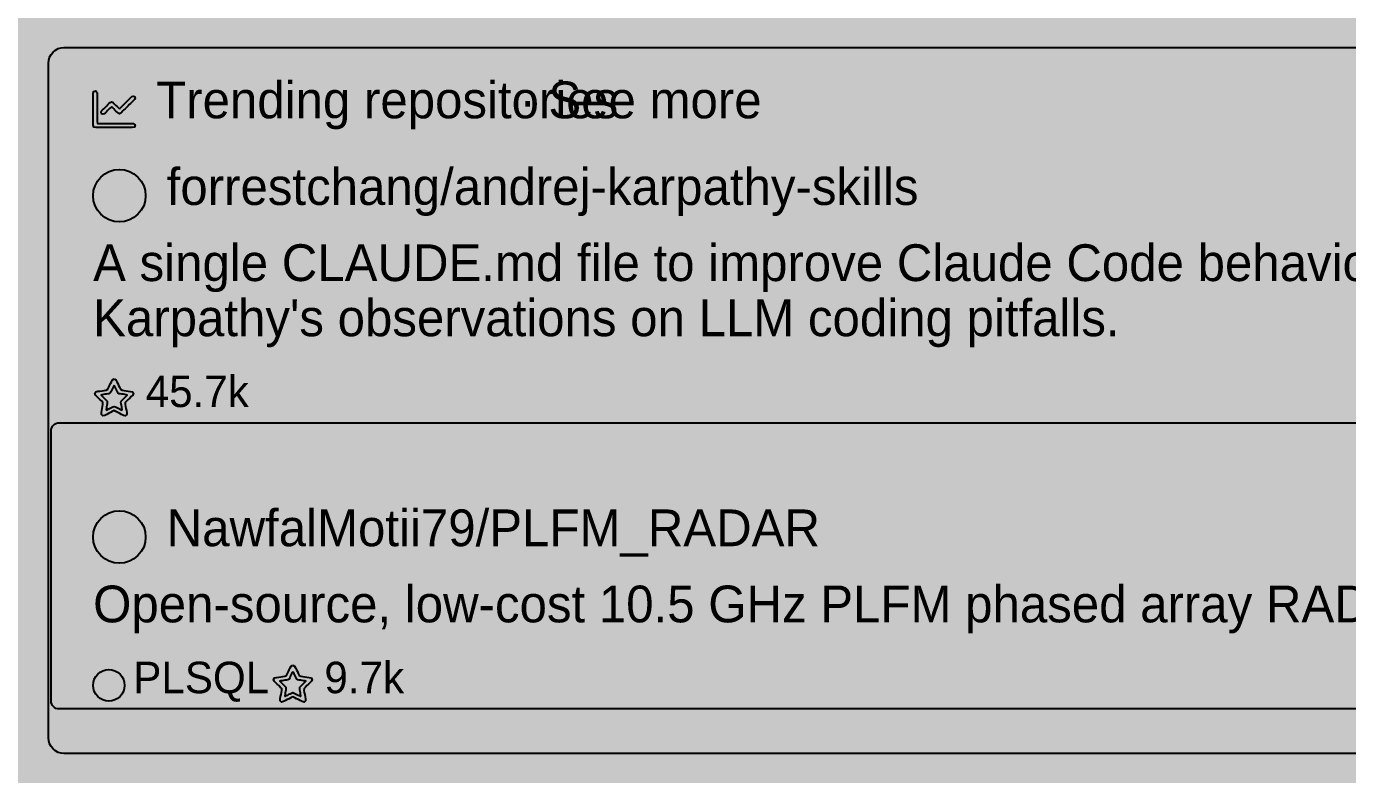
# Model space of a CAD drawing. Extents: x 0 to 2255, y 1 to 8699.
# Drawn here: x 336 to 838, y 6996 to 7281 of the extents above; entities that cross this region are included whole.
import ezdxf

# ---------------------------------------------------------------- set-up
doc = ezdxf.new("R2010")
doc.units = 0

msp = doc.modelspace()

# ---------------------------------------------------------------- hatches: boundary and pattern name
at = {"true_color": 0x0d1117}
for points in [[(0, 8699), (1280, 8699), (1280, 0.77), (0, 0.77)], [(0, 8635), (1280, 8635), (1280, 0.77), (0, 0.77)], [(350, 7273.13), (998.03, 7273.13), (998.03, 7273.13), (999.2, 7273.02), (1000.33, 7272.68), (1001.37, 7272.12), (1002.28, 7271.38), (1003.02, 7270.47), (1003.58, 7269.43), (1003.92, 7268.3), (1004.03, 7267.13), (1004.03, 7010.13), (1004.03, 7010.13), (1003.92, 7008.96), (1003.58, 7007.84), (1003.02, 7006.8), (1002.28, 7005.89), (1001.37, 7005.14), (1000.33, 7004.59), (999.2, 7004.25), (998.03, 7004.13), (350, 7004.13), (350, 7004.13), (348.83, 7004.25), (347.7, 7004.59), (346.67, 7005.14), (345.76, 7005.89), (345.01, 7006.8), (344.46, 7007.84), (344.12, 7008.96), (344, 7010.13), (344, 7267.13), (344, 7267.13), (344.12, 7268.3), (344.46, 7269.43), (345.01, 7270.47), (345.76, 7271.38), (346.67, 7272.12), (347.7, 7272.68), (348.83, 7273.02), (350, 7273.13)], [(348, 7130.13), (1000.03, 7130.13), (1000.03, 7130.13), (1000.62, 7130.08), (1001.18, 7129.9), (1001.7, 7129.63), (1002.15, 7129.25), (1002.53, 7128.8), (1002.8, 7128.28), (1002.98, 7127.72), (1003.03, 7127.13), (1003.03, 7024.13), (1003.03, 7024.13), (1002.98, 7023.55), (1002.8, 7022.99), (1002.53, 7022.47), (1002.15, 7022.01), (1001.7, 7021.64), (1001.18, 7021.36), (1000.62, 7021.19), (1000.03, 7021.13), (348, 7021.13), (348, 7021.13), (347.41, 7021.19), (346.85, 7021.36), (346.33, 7021.64), (345.88, 7022.01), (345.51, 7022.47), (345.23, 7022.99), (345.06, 7023.55), (345, 7024.13), (345, 7127.13), (345, 7127.13), (345.06, 7127.72), (345.23, 7128.28), (345.51, 7128.8), (345.88, 7129.25), (346.33, 7129.63), (346.85, 7129.9), (347.41, 7130.08), (348, 7130.13)]]:
    msp.add_hatch(color=256, dxfattribs=at).paths.add_polyline_path(points, flags=0)
at = {"true_color": 0x010409}
msp.add_hatch(color=256, dxfattribs=at).paths.add_polyline_path([(0, 8635), (1280, 8635), (1280, 0.77), (0, 0.77)], flags=0)
at = {"true_color": 0x9198a1}
h = msp.add_hatch(color=256, dxfattribs=at)
h.paths.add_polyline_path([(362.5, 7255.88), (362.5, 7254.97), (362.5, 7254.06), (362.5, 7253.15), (362.5, 7252.23), (362.5, 7251.32), (362.5, 7250.41), (362.5, 7249.5), (362.5, 7248.58), (362.5, 7247.67), (362.5, 7246.76), (362.5, 7245.85), (362.5, 7244.94), (362.61, 7244.13), (363.52, 7244.13), (364.44, 7244.13), (365.35, 7244.13), (366.26, 7244.13), (367.17, 7244.13), (368.08, 7244.13), (369, 7244.13), (369.91, 7244.13), (370.82, 7244.13), (371.73, 7244.13), (372.65, 7244.13), (373.56, 7244.13), (374.47, 7244.13), (375.38, 7244.13), (376.3, 7244.13), (376.97, 7243.6), (376.7, 7242.79), (375.82, 7242.63), (374.91, 7242.63), (374, 7242.63), (373.09, 7242.63), (372.17, 7242.63), (371.26, 7242.63), (370.35, 7242.63), (369.44, 7242.63), (368.52, 7242.63), (367.61, 7242.63), (366.7, 7242.63), (365.79, 7242.63), (364.88, 7242.63), (363.96, 7242.63), (363.05, 7242.63), (362.14, 7242.63), (361.27, 7242.81), (361, 7243.64), (361, 7244.55), (361, 7245.47), (361, 7246.38), (361, 7247.29), (361, 7248.2), (361, 7249.12), (361, 7250.03), (361, 7250.94), (361, 7251.85), (361, 7252.77), (361, 7253.68), (361, 7254.59), (361, 7255.5), (361.18, 7256.37), (362.01, 7256.59), (362.5, 7255.88)], flags=0)
h.paths.add_polyline_path([(376.78, 7253.35), (376.38, 7252.95), (375.97, 7252.55), (375.57, 7252.14), (375.17, 7251.74), (374.76, 7251.34), (374.36, 7250.93), (373.96, 7250.53), (373.55, 7250.13), (373.15, 7249.72), (372.75, 7249.32), (372.35, 7248.92), (371.94, 7248.52), (371.54, 7248.11), (371.03, 7247.89), (370.51, 7248.07), (370.1, 7248.47), (369.7, 7248.87), (369.3, 7249.28), (368.89, 7249.68), (368.49, 7250.08), (368.09, 7250.49), (367.68, 7250.26), (367.28, 7249.85), (366.88, 7249.45), (366.47, 7249.05), (366.07, 7248.64), (365.67, 7248.24), (365.26, 7247.84), (364.74, 7247.65), (364.23, 7247.88), (364.02, 7248.39), (364.22, 7248.91), (364.62, 7249.32), (365.03, 7249.72), (365.43, 7250.12), (365.83, 7250.53), (366.24, 7250.93), (366.64, 7251.33), (367.04, 7251.74), (367.45, 7252.14), (367.95, 7252.38), (368.48, 7252.21), (368.88, 7251.81), (369.29, 7251.41), (369.69, 7251), (370.09, 7250.6), (370.5, 7250.2), (370.9, 7249.8), (371.3, 7249.99), (371.7, 7250.4), (372.11, 7250.8), (372.51, 7251.2), (372.91, 7251.61), (373.32, 7252.01), (373.72, 7252.41), (374.12, 7252.82), (374.53, 7253.22), (374.93, 7253.62), (375.33, 7254.03), (375.74, 7254.43), (376.26, 7254.61), (376.77, 7254.39), (376.98, 7253.87), (376.78, 7253.35)], flags=0)
at = {"true_color": 0xffffff}
for points in [[(371, 7226.63), (371, 7226.63), (371, 7226.63), (372.95, 7226.44), (374.83, 7225.87), (376.56, 7224.95), (378.07, 7223.7), (379.31, 7222.19), (380.24, 7220.46), (380.81, 7218.58), (381, 7216.63), (381, 7216.63), (381, 7216.63), (380.81, 7214.68), (380.24, 7212.81), (379.31, 7211.08), (378.07, 7209.56), (376.56, 7208.32), (374.83, 7207.39), (372.95, 7206.83), (371, 7206.63), (371, 7206.63), (371, 7206.63), (369.05, 7206.83), (367.17, 7207.39), (365.44, 7208.32), (363.93, 7209.56), (362.69, 7211.08), (361.76, 7212.81), (361.19, 7214.68), (361, 7216.63), (361, 7216.63), (361, 7216.63), (361.19, 7218.58), (361.76, 7220.46), (362.69, 7222.19), (363.93, 7223.7), (365.44, 7224.95), (367.17, 7225.87), (369.05, 7226.44), (371, 7226.63)], [(371, 7096.63), (371, 7096.63), (371, 7096.63), (372.95, 7096.44), (374.83, 7095.87), (376.56, 7094.95), (378.07, 7093.7), (379.31, 7092.19), (380.24, 7090.46), (380.81, 7088.58), (381, 7086.63), (381, 7086.63), (381, 7086.63), (380.81, 7084.68), (380.24, 7082.81), (379.31, 7081.08), (378.07, 7079.56), (376.56, 7078.32), (374.83, 7077.39), (372.95, 7076.83), (371, 7076.63), (371, 7076.63), (371, 7076.63), (369.05, 7076.83), (367.17, 7077.39), (365.44, 7078.32), (363.93, 7079.56), (362.69, 7081.08), (361.76, 7082.81), (361.19, 7084.68), (361, 7086.63), (361, 7086.63), (361, 7086.63), (361.19, 7088.58), (361.76, 7090.46), (362.69, 7092.19), (363.93, 7093.7), (365.44, 7094.95), (367.17, 7095.87), (369.05, 7096.44), (371, 7096.63)]]:
    msp.add_hatch(color=256, dxfattribs=at).paths.add_polyline_path(points, flags=0)
at = {"true_color": 0x9198a1}
h = msp.add_hatch(color=256, dxfattribs=at)
h.paths.add_polyline_path([(369, 7146.88), (369.65, 7146.5), (370.01, 7145.79), (370.36, 7145.07), (370.71, 7144.36), (371.06, 7143.65), (371.41, 7142.94), (372.03, 7142.58), (372.81, 7142.47), (373.6, 7142.35), (374.39, 7142.24), (375.17, 7142.12), (375.96, 7141.98), (376.4, 7141.37), (376.09, 7140.68), (375.53, 7140.12), (374.96, 7139.57), (374.39, 7139.01), (373.82, 7138.45), (373.25, 7137.9), (373.24, 7137.16), (373.38, 7136.38), (373.51, 7135.59), (373.65, 7134.81), (373.78, 7134.03), (373.83, 7133.24), (373.26, 7132.74), (372.52, 7132.94), (371.81, 7133.31), (371.11, 7133.68), (370.41, 7134.05), (369.7, 7134.42), (369, 7134.79), (368.29, 7134.42), (367.59, 7134.05), (366.89, 7133.68), (366.18, 7133.31), (365.48, 7132.94), (364.73, 7132.74), (364.17, 7133.25), (364.22, 7134.03), (364.36, 7134.82), (364.49, 7135.6), (364.62, 7136.38), (364.76, 7137.17), (364.75, 7137.9), (364.18, 7138.46), (363.61, 7139.01), (363.04, 7139.57), (362.47, 7140.12), (361.9, 7140.68), (361.6, 7141.37), (362.04, 7141.99), (362.83, 7142.13), (363.61, 7142.24), (364.4, 7142.35), (365.19, 7142.47), (365.97, 7142.58), (366.58, 7142.94), (366.94, 7143.65), (367.29, 7144.36), (367.64, 7145.07), (367.99, 7145.79), (368.35, 7146.5), (369, 7146.88)], flags=0)
h.paths.add_polyline_path([(369, 7144.44), (368.76, 7143.95), (368.52, 7143.46), (368.28, 7142.97), (368.03, 7142.48), (367.79, 7141.99), (367.54, 7141.51), (367.08, 7141.23), (366.54, 7141.15), (366, 7141.07), (365.47, 7140.99), (364.93, 7140.91), (364.39, 7140.84), (364.03, 7140.7), (364.42, 7140.32), (364.81, 7139.93), (365.2, 7139.55), (365.6, 7139.17), (365.99, 7138.79), (366.34, 7138.38), (366.4, 7137.85), (366.31, 7137.31), (366.21, 7136.78), (366.12, 7136.24), (366.03, 7135.7), (365.94, 7135.16), (366.08, 7134.94), (366.56, 7135.2), (367.04, 7135.45), (367.52, 7135.71), (368.01, 7135.96), (368.49, 7136.21), (369, 7136.38), (369.51, 7136.21), (369.99, 7135.96), (370.48, 7135.7), (370.96, 7135.45), (371.44, 7135.2), (371.93, 7134.94), (372.06, 7135.16), (371.97, 7135.7), (371.88, 7136.24), (371.79, 7136.78), (371.69, 7137.32), (371.6, 7137.85), (371.66, 7138.39), (372.01, 7138.79), (372.4, 7139.17), (372.8, 7139.55), (373.19, 7139.94), (373.58, 7140.32), (373.97, 7140.7), (373.61, 7140.84), (373.07, 7140.91), (372.53, 7140.99), (371.99, 7141.07), (371.45, 7141.15), (370.91, 7141.23), (370.46, 7141.51), (370.21, 7141.99), (369.97, 7142.48), (369.72, 7142.97), (369.48, 7143.46), (369.24, 7143.95), (369, 7144.44)], flags=0)
at = {"true_color": 0xdad8d8}
msp.add_hatch(color=256, dxfattribs=at).paths.add_polyline_path([(367, 7036.13), (367, 7036.13), (367, 7036.13), (368.17, 7036.02), (369.3, 7035.68), (370.33, 7035.12), (371.24, 7034.38), (371.99, 7033.47), (372.54, 7032.43), (372.88, 7031.3), (373, 7030.13), (373, 7030.13), (373, 7030.13), (372.88, 7028.96), (372.54, 7027.84), (371.99, 7026.8), (371.24, 7025.89), (370.33, 7025.14), (369.3, 7024.59), (368.17, 7024.25), (367, 7024.13), (367, 7024.13), (367, 7024.13), (365.83, 7024.25), (364.7, 7024.59), (363.67, 7025.14), (362.76, 7025.89), (362.01, 7026.8), (361.46, 7027.84), (361.12, 7028.96), (361, 7030.13), (361, 7030.13), (361, 7030.13), (361.12, 7031.3), (361.46, 7032.43), (362.01, 7033.47), (362.76, 7034.38), (363.67, 7035.12), (364.7, 7035.68), (365.83, 7036.02), (367, 7036.13)], flags=0)
at = {"true_color": 0x9198a1}
h = msp.add_hatch(color=256, dxfattribs=at)
h.paths.add_polyline_path([(437.02, 7037.88), (437.67, 7037.5), (438.02, 7036.79), (438.38, 7036.07), (438.73, 7035.36), (439.08, 7034.65), (439.43, 7033.94), (440.04, 7033.58), (440.83, 7033.47), (441.62, 7033.35), (442.4, 7033.24), (443.19, 7033.12), (443.97, 7032.98), (444.42, 7032.37), (444.11, 7031.68), (443.54, 7031.12), (442.97, 7030.57), (442.4, 7030.01), (441.83, 7029.45), (441.27, 7028.9), (441.26, 7028.16), (441.39, 7027.38), (441.53, 7026.59), (441.66, 7025.81), (441.8, 7025.03), (441.85, 7024.24), (441.28, 7023.74), (440.53, 7023.94), (439.83, 7024.31), (439.13, 7024.68), (438.42, 7025.05), (437.72, 7025.42), (437.01, 7025.79), (436.31, 7025.42), (435.61, 7025.05), (434.9, 7024.68), (434.2, 7024.31), (433.5, 7023.94), (432.75, 7023.74), (432.19, 7024.25), (432.24, 7025.03), (432.37, 7025.82), (432.51, 7026.6), (432.64, 7027.38), (432.78, 7028.17), (432.77, 7028.9), (432.2, 7029.46), (431.63, 7030.01), (431.06, 7030.57), (430.49, 7031.12), (429.92, 7031.68), (429.61, 7032.37), (430.06, 7032.99), (430.84, 7033.13), (431.63, 7033.24), (432.42, 7033.35), (433.2, 7033.47), (433.99, 7033.58), (434.6, 7033.94), (434.95, 7034.65), (435.31, 7035.36), (435.66, 7036.07), (436.01, 7036.79), (436.36, 7037.5), (437.02, 7037.88)], flags=0)
h.paths.add_polyline_path([(437.02, 7035.44), (436.78, 7034.95), (436.53, 7034.46), (436.29, 7033.97), (436.05, 7033.48), (435.81, 7032.99), (435.56, 7032.51), (435.1, 7032.23), (434.56, 7032.15), (434.02, 7032.07), (433.48, 7031.99), (432.94, 7031.91), (432.4, 7031.84), (432.05, 7031.7), (432.44, 7031.32), (432.83, 7030.93), (433.22, 7030.55), (433.61, 7030.17), (434, 7029.79), (434.36, 7029.38), (434.41, 7028.85), (434.32, 7028.31), (434.23, 7027.78), (434.14, 7027.24), (434.05, 7026.7), (433.95, 7026.16), (434.09, 7025.94), (434.58, 7026.2), (435.06, 7026.45), (435.54, 7026.71), (436.02, 7026.96), (436.51, 7027.21), (437.02, 7027.38), (437.53, 7027.21), (438.01, 7026.96), (438.49, 7026.7), (438.98, 7026.45), (439.46, 7026.2), (439.94, 7025.94), (440.08, 7026.16), (439.99, 7026.7), (439.9, 7027.24), (439.8, 7027.78), (439.71, 7028.32), (439.62, 7028.85), (439.67, 7029.39), (440.03, 7029.79), (440.42, 7030.17), (440.81, 7030.55), (441.2, 7030.94), (441.59, 7031.32), (441.98, 7031.7), (441.63, 7031.84), (441.09, 7031.91), (440.55, 7031.99), (440.01, 7032.07), (439.47, 7032.15), (438.93, 7032.23), (438.48, 7032.51), (438.22, 7032.99), (437.98, 7033.48), (437.74, 7033.97), (437.5, 7034.46), (437.26, 7034.95), (437.02, 7035.44)], flags=0)

# ---------------------------------------------------------------- linework, layer by layer
at = {"true_color": 0x3d444d}
msp.add_lwpolyline([(998.03, 7004.13), (350, 7004.13), (350, 7004.13), (348.83, 7004.25), (347.7, 7004.59), (346.67, 7005.14), (345.76, 7005.89), (345.01, 7006.8), (344.46, 7007.84), (344.12, 7008.96), (344, 7010.13), (344, 7267.13), (344, 7267.13), (344.12, 7268.3), (344.46, 7269.43), (345.01, 7270.47), (345.76, 7271.38), (346.67, 7272.12), (347.7, 7272.68), (348.83, 7273.02), (350, 7273.13), (350, 7273.13), (998.03, 7273.13)], dxfattribs=at)
at = {"true_color": 0x9198a1}
for points in [[(362.5, 7255.88), (362.5, 7254.97), (362.5, 7254.06), (362.5, 7253.15), (362.5, 7252.23), (362.5, 7251.32), (362.5, 7250.41), (362.5, 7249.5), (362.5, 7248.58), (362.5, 7247.67), (362.5, 7246.76), (362.5, 7245.85), (362.5, 7244.94), (362.61, 7244.13), (363.52, 7244.13), (364.44, 7244.13), (365.35, 7244.13), (366.26, 7244.13), (367.17, 7244.13), (368.08, 7244.13), (369, 7244.13), (369.91, 7244.13), (370.82, 7244.13), (371.73, 7244.13), (372.65, 7244.13), (373.56, 7244.13), (374.47, 7244.13), (375.38, 7244.13), (376.3, 7244.13), (376.97, 7243.6), (376.7, 7242.79), (375.82, 7242.63), (374.91, 7242.63), (374, 7242.63), (373.09, 7242.63), (372.17, 7242.63), (371.26, 7242.63), (370.35, 7242.63), (369.44, 7242.63), (368.52, 7242.63), (367.61, 7242.63), (366.7, 7242.63), (365.79, 7242.63), (364.88, 7242.63), (363.96, 7242.63), (363.05, 7242.63), (362.14, 7242.63), (361.27, 7242.81), (361, 7243.64), (361, 7244.55), (361, 7245.47), (361, 7246.38), (361, 7247.29), (361, 7248.2), (361, 7249.12), (361, 7250.03), (361, 7250.94), (361, 7251.85), (361, 7252.77), (361, 7253.68), (361, 7254.59), (361, 7255.5), (361.18, 7256.37), (362.01, 7256.59), (362.5, 7255.88)], [(376.78, 7253.35), (376.38, 7252.95), (375.97, 7252.55), (375.57, 7252.14), (375.17, 7251.74), (374.76, 7251.34), (374.36, 7250.93), (373.96, 7250.53), (373.55, 7250.13), (373.15, 7249.72), (372.75, 7249.32), (372.35, 7248.92), (371.94, 7248.52), (371.54, 7248.11), (371.03, 7247.89), (370.51, 7248.07), (370.1, 7248.47), (369.7, 7248.87), (369.3, 7249.28), (368.89, 7249.68), (368.49, 7250.08), (368.09, 7250.49), (367.68, 7250.26), (367.28, 7249.85), (366.88, 7249.45), (366.47, 7249.05), (366.07, 7248.64), (365.67, 7248.24), (365.26, 7247.84), (364.74, 7247.65), (364.23, 7247.88), (364.02, 7248.39), (364.22, 7248.91), (364.62, 7249.32), (365.03, 7249.72), (365.43, 7250.12), (365.83, 7250.53), (366.24, 7250.93), (366.64, 7251.33), (367.04, 7251.74), (367.45, 7252.14), (367.95, 7252.38), (368.48, 7252.21), (368.88, 7251.81), (369.29, 7251.41), (369.69, 7251), (370.09, 7250.6), (370.5, 7250.2), (370.9, 7249.8), (371.3, 7249.99), (371.7, 7250.4), (372.11, 7250.8), (372.51, 7251.2), (372.91, 7251.61), (373.32, 7252.01), (373.72, 7252.41), (374.12, 7252.82), (374.53, 7253.22), (374.93, 7253.62), (375.33, 7254.03), (375.74, 7254.43), (376.26, 7254.61), (376.77, 7254.39), (376.98, 7253.87), (376.78, 7253.35)], [(369, 7146.88), (369.65, 7146.5), (370.01, 7145.79), (370.36, 7145.07), (370.71, 7144.36), (371.06, 7143.65), (371.41, 7142.94), (372.03, 7142.58), (372.81, 7142.47), (373.6, 7142.35), (374.39, 7142.24), (375.17, 7142.12), (375.96, 7141.98), (376.4, 7141.37), (376.09, 7140.68), (375.53, 7140.12), (374.96, 7139.57), (374.39, 7139.01), (373.82, 7138.45), (373.25, 7137.9), (373.24, 7137.16), (373.38, 7136.38), (373.51, 7135.59), (373.65, 7134.81), (373.78, 7134.03), (373.83, 7133.24), (373.26, 7132.74), (372.52, 7132.94), (371.81, 7133.31), (371.11, 7133.68), (370.41, 7134.05), (369.7, 7134.42), (369, 7134.79), (368.29, 7134.42), (367.59, 7134.05), (366.89, 7133.68), (366.18, 7133.31), (365.48, 7132.94), (364.73, 7132.74), (364.17, 7133.25), (364.22, 7134.03), (364.36, 7134.82), (364.49, 7135.6), (364.62, 7136.38), (364.76, 7137.17), (364.75, 7137.9), (364.18, 7138.46), (363.61, 7139.01), (363.04, 7139.57), (362.47, 7140.12), (361.9, 7140.68), (361.6, 7141.37), (362.04, 7141.99), (362.83, 7142.13), (363.61, 7142.24), (364.4, 7142.35), (365.19, 7142.47), (365.97, 7142.58), (366.58, 7142.94), (366.94, 7143.65), (367.29, 7144.36), (367.64, 7145.07), (367.99, 7145.79), (368.35, 7146.5), (369, 7146.88)], [(369, 7144.44), (368.76, 7143.95), (368.52, 7143.46), (368.28, 7142.97), (368.03, 7142.48), (367.79, 7141.99), (367.54, 7141.51), (367.08, 7141.23), (366.54, 7141.15), (366, 7141.07), (365.47, 7140.99), (364.93, 7140.91), (364.39, 7140.84), (364.03, 7140.7), (364.42, 7140.32), (364.81, 7139.93), (365.2, 7139.55), (365.6, 7139.17), (365.99, 7138.79), (366.34, 7138.38), (366.4, 7137.85), (366.31, 7137.31), (366.21, 7136.78), (366.12, 7136.24), (366.03, 7135.7), (365.94, 7135.16), (366.08, 7134.94), (366.56, 7135.2), (367.04, 7135.45), (367.52, 7135.71), (368.01, 7135.96), (368.49, 7136.21), (369, 7136.38), (369.51, 7136.21), (369.99, 7135.96), (370.48, 7135.7), (370.96, 7135.45), (371.44, 7135.2), (371.93, 7134.94), (372.06, 7135.16), (371.97, 7135.7), (371.88, 7136.24), (371.79, 7136.78), (371.69, 7137.32), (371.6, 7137.85), (371.66, 7138.39), (372.01, 7138.79), (372.4, 7139.17), (372.8, 7139.55), (373.19, 7139.94), (373.58, 7140.32), (373.97, 7140.7), (373.61, 7140.84), (373.07, 7140.91), (372.53, 7140.99), (371.99, 7141.07), (371.45, 7141.15), (370.91, 7141.23), (370.46, 7141.51), (370.21, 7141.99), (369.97, 7142.48), (369.72, 7142.97), (369.48, 7143.46), (369.24, 7143.95), (369, 7144.44)], [(437.02, 7037.88), (437.67, 7037.5), (438.02, 7036.79), (438.38, 7036.07), (438.73, 7035.36), (439.08, 7034.65), (439.43, 7033.94), (440.04, 7033.58), (440.83, 7033.47), (441.62, 7033.35), (442.4, 7033.24), (443.19, 7033.12), (443.97, 7032.98), (444.42, 7032.37), (444.11, 7031.68), (443.54, 7031.12), (442.97, 7030.57), (442.4, 7030.01), (441.83, 7029.45), (441.27, 7028.9), (441.26, 7028.16), (441.39, 7027.38), (441.53, 7026.59), (441.66, 7025.81), (441.8, 7025.03), (441.85, 7024.24), (441.28, 7023.74), (440.53, 7023.94), (439.83, 7024.31), (439.13, 7024.68), (438.42, 7025.05), (437.72, 7025.42), (437.01, 7025.79), (436.31, 7025.42), (435.61, 7025.05), (434.9, 7024.68), (434.2, 7024.31), (433.5, 7023.94), (432.75, 7023.74), (432.19, 7024.25), (432.24, 7025.03), (432.37, 7025.82), (432.51, 7026.6), (432.64, 7027.38), (432.78, 7028.17), (432.77, 7028.9), (432.2, 7029.46), (431.63, 7030.01), (431.06, 7030.57), (430.49, 7031.12), (429.92, 7031.68), (429.61, 7032.37), (430.06, 7032.99), (430.84, 7033.13), (431.63, 7033.24), (432.42, 7033.35), (433.2, 7033.47), (433.99, 7033.58), (434.6, 7033.94), (434.95, 7034.65), (435.31, 7035.36), (435.66, 7036.07), (436.01, 7036.79), (436.36, 7037.5), (437.02, 7037.88)], [(437.02, 7035.44), (436.78, 7034.95), (436.53, 7034.46), (436.29, 7033.97), (436.05, 7033.48), (435.81, 7032.99), (435.56, 7032.51), (435.1, 7032.23), (434.56, 7032.15), (434.02, 7032.07), (433.48, 7031.99), (432.94, 7031.91), (432.4, 7031.84), (432.05, 7031.7), (432.44, 7031.32), (432.83, 7030.93), (433.22, 7030.55), (433.61, 7030.17), (434, 7029.79), (434.36, 7029.38), (434.41, 7028.85), (434.32, 7028.31), (434.23, 7027.78), (434.14, 7027.24), (434.05, 7026.7), (433.95, 7026.16), (434.09, 7025.94), (434.58, 7026.2), (435.06, 7026.45), (435.54, 7026.71), (436.02, 7026.96), (436.51, 7027.21), (437.02, 7027.38), (437.53, 7027.21), (438.01, 7026.96), (438.49, 7026.7), (438.98, 7026.45), (439.46, 7026.2), (439.94, 7025.94), (440.08, 7026.16), (439.99, 7026.7), (439.9, 7027.24), (439.8, 7027.78), (439.71, 7028.32), (439.62, 7028.85), (439.67, 7029.39), (440.03, 7029.79), (440.42, 7030.17), (440.81, 7030.55), (441.2, 7030.94), (441.59, 7031.32), (441.98, 7031.7), (441.63, 7031.84), (441.09, 7031.91), (440.55, 7031.99), (440.01, 7032.07), (439.47, 7032.15), (438.93, 7032.23), (438.48, 7032.51), (438.22, 7032.99), (437.98, 7033.48), (437.74, 7033.97), (437.5, 7034.46), (437.26, 7034.95), (437.02, 7035.44)]]:
    msp.add_lwpolyline(points, close=True, dxfattribs=at)
at = {"true_color": 0x010409}
for points in [[(371, 7226.63), (371, 7226.63), (371, 7226.63), (372.95, 7226.44), (374.83, 7225.87), (376.56, 7224.95), (378.07, 7223.7), (379.31, 7222.19), (380.24, 7220.46), (380.81, 7218.58), (381, 7216.63), (381, 7216.63), (381, 7216.63), (380.81, 7214.68), (380.24, 7212.81), (379.31, 7211.08), (378.07, 7209.56), (376.56, 7208.32), (374.83, 7207.39), (372.95, 7206.83), (371, 7206.63), (371, 7206.63), (371, 7206.63), (369.05, 7206.83), (367.17, 7207.39), (365.44, 7208.32), (363.93, 7209.56), (362.69, 7211.08), (361.76, 7212.81), (361.19, 7214.68), (361, 7216.63), (361, 7216.63), (361, 7216.63), (361.19, 7218.58), (361.76, 7220.46), (362.69, 7222.19), (363.93, 7223.7), (365.44, 7224.95), (367.17, 7225.87), (369.05, 7226.44), (371, 7226.63)], [(371, 7096.63), (371, 7096.63), (371, 7096.63), (372.95, 7096.44), (374.83, 7095.87), (376.56, 7094.95), (378.07, 7093.7), (379.31, 7092.19), (380.24, 7090.46), (380.81, 7088.58), (381, 7086.63), (381, 7086.63), (381, 7086.63), (380.81, 7084.68), (380.24, 7082.81), (379.31, 7081.08), (378.07, 7079.56), (376.56, 7078.32), (374.83, 7077.39), (372.95, 7076.83), (371, 7076.63), (371, 7076.63), (371, 7076.63), (369.05, 7076.83), (367.17, 7077.39), (365.44, 7078.32), (363.93, 7079.56), (362.69, 7081.08), (361.76, 7082.81), (361.19, 7084.68), (361, 7086.63), (361, 7086.63), (361, 7086.63), (361.19, 7088.58), (361.76, 7090.46), (362.69, 7092.19), (363.93, 7093.7), (365.44, 7094.95), (367.17, 7095.87), (369.05, 7096.44), (371, 7096.63)]]:
    msp.add_lwpolyline(points, close=True, dxfattribs=at)
at = {"true_color": 0x0d1117}
msp.add_lwpolyline([(1000.03, 7021.13), (348, 7021.13), (348, 7021.13), (347.41, 7021.19), (346.85, 7021.36), (346.33, 7021.64), (345.88, 7022.01), (345.51, 7022.47), (345.23, 7022.99), (345.06, 7023.55), (345, 7024.13), (345, 7127.13), (345, 7127.13), (345.06, 7127.72), (345.23, 7128.28), (345.51, 7128.8), (345.88, 7129.25), (346.33, 7129.63), (346.85, 7129.9), (347.41, 7130.08), (348, 7130.13), (348, 7130.13), (1000.03, 7130.13)], dxfattribs=at)
at = {"true_color": 0xffffff}
msp.add_lwpolyline([(367, 7036.13), (367, 7036.13), (367, 7036.13), (368.17, 7036.02), (369.3, 7035.68), (370.33, 7035.12), (371.24, 7034.38), (371.99, 7033.47), (372.54, 7032.43), (372.88, 7031.3), (373, 7030.13), (373, 7030.13), (373, 7030.13), (372.88, 7028.96), (372.54, 7027.84), (371.99, 7026.8), (371.24, 7025.89), (370.33, 7025.14), (369.3, 7024.59), (368.17, 7024.25), (367, 7024.13), (367, 7024.13), (367, 7024.13), (365.83, 7024.25), (364.7, 7024.59), (363.67, 7025.14), (362.76, 7025.89), (362.01, 7026.8), (361.46, 7027.84), (361.12, 7028.96), (361, 7030.13), (361, 7030.13), (361, 7030.13), (361.12, 7031.3), (361.46, 7032.43), (362.01, 7033.47), (362.76, 7034.38), (363.67, 7035.12), (364.7, 7035.68), (365.83, 7036.02), (367, 7036.13)], close=True, dxfattribs=at)

# ---------------------------------------------------------------- texts
at = {"true_color": 0x9198a1}
for s, height, p in [('Trending repositories', 14, (385, 7246.13)), ('45.7k', 12, (381, 7136.13)), ('PLSQL', 12, (376.28, 7027.13)), ('9.7k', 12, (449.02, 7027.13))]:
    msp.add_text(s, height=height, dxfattribs=at).set_placement(p)
at = {"true_color": 0x4493f8}
msp.add_text('See more', height=14, dxfattribs=at).set_placement((534.27, 7246.13))
at = {"true_color": 0xf0f6fc}
for s, p in [('·', (523.23, 7246.13)), ('forrestchang/andrej-karpathy-skills', (389, 7213.13)), ('A single CLAUDE.md file to improve Claude Code behavior, derived from Andrej', (361, 7184.13)), ("Karpathy's observations on LLM coding pitfalls.", (361, 7163.13)), ('NawfalMotii79/PLFM_RADAR', (389, 7083.13)), ('Open-source, low-cost 10.5 GHz PLFM phased array RADAR system', (361, 7054.13))]:
    msp.add_text(s, height=14, dxfattribs=at).set_placement(p)

doc.saveas('drawing.dxf')
